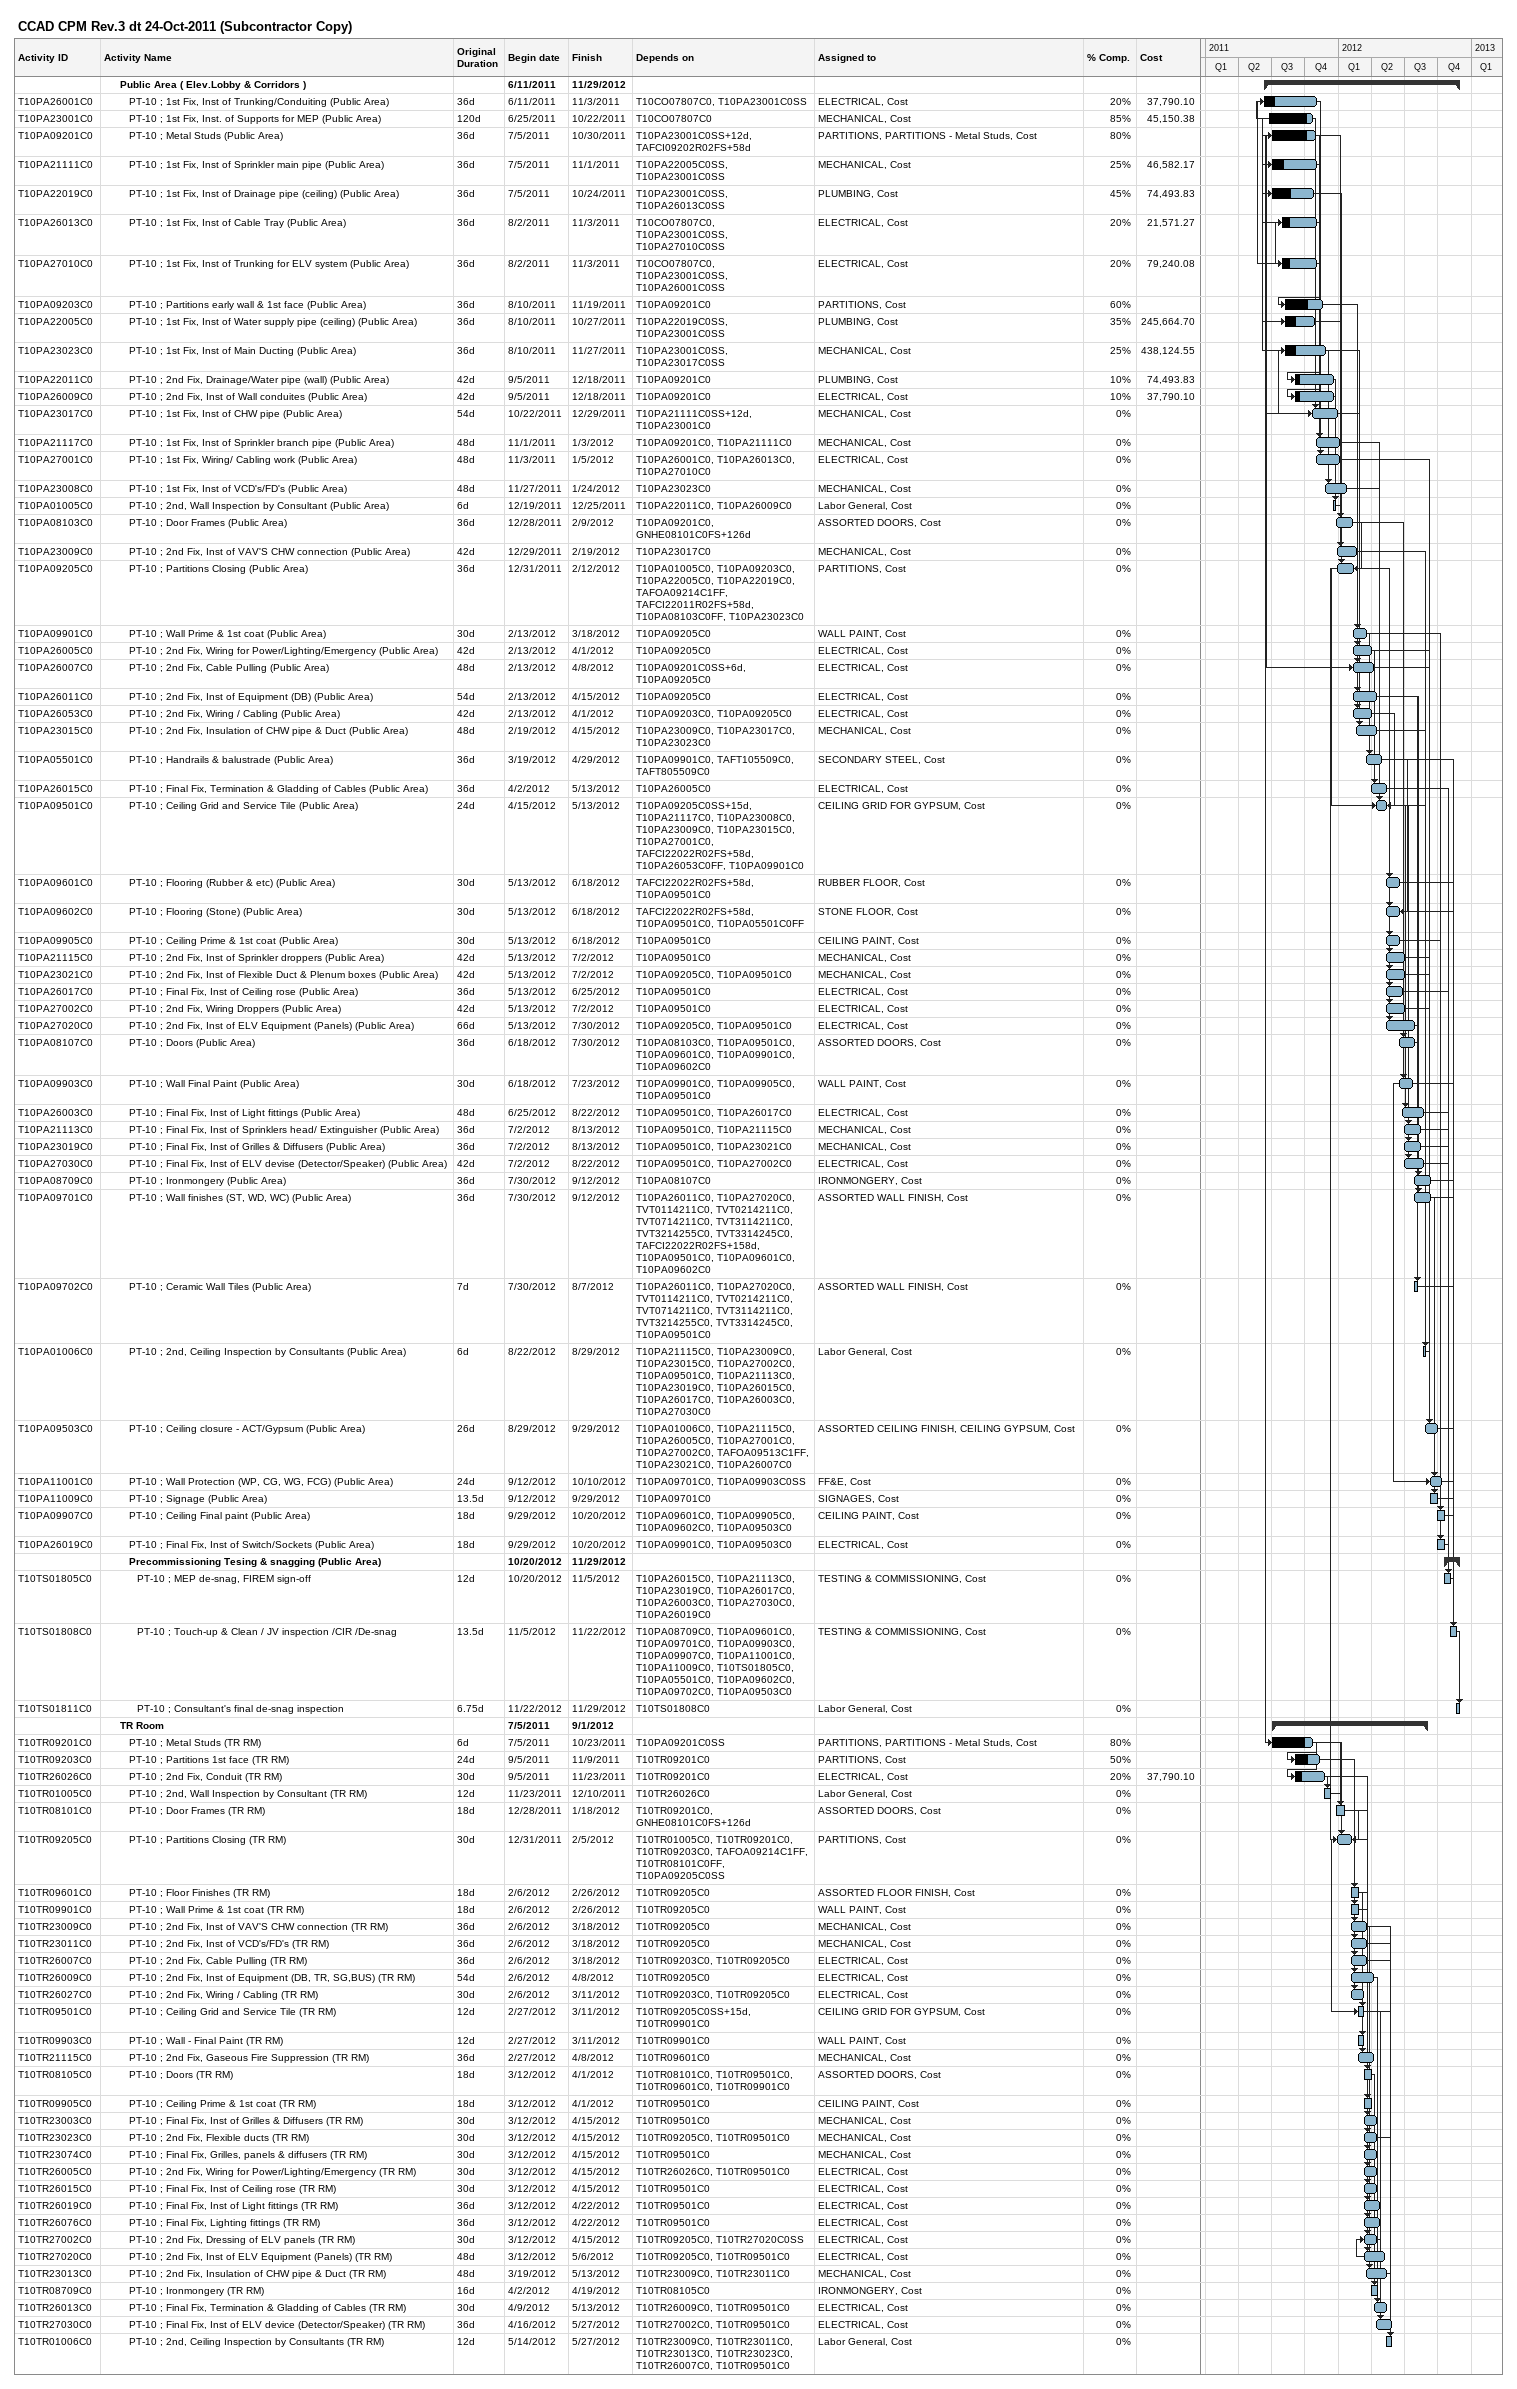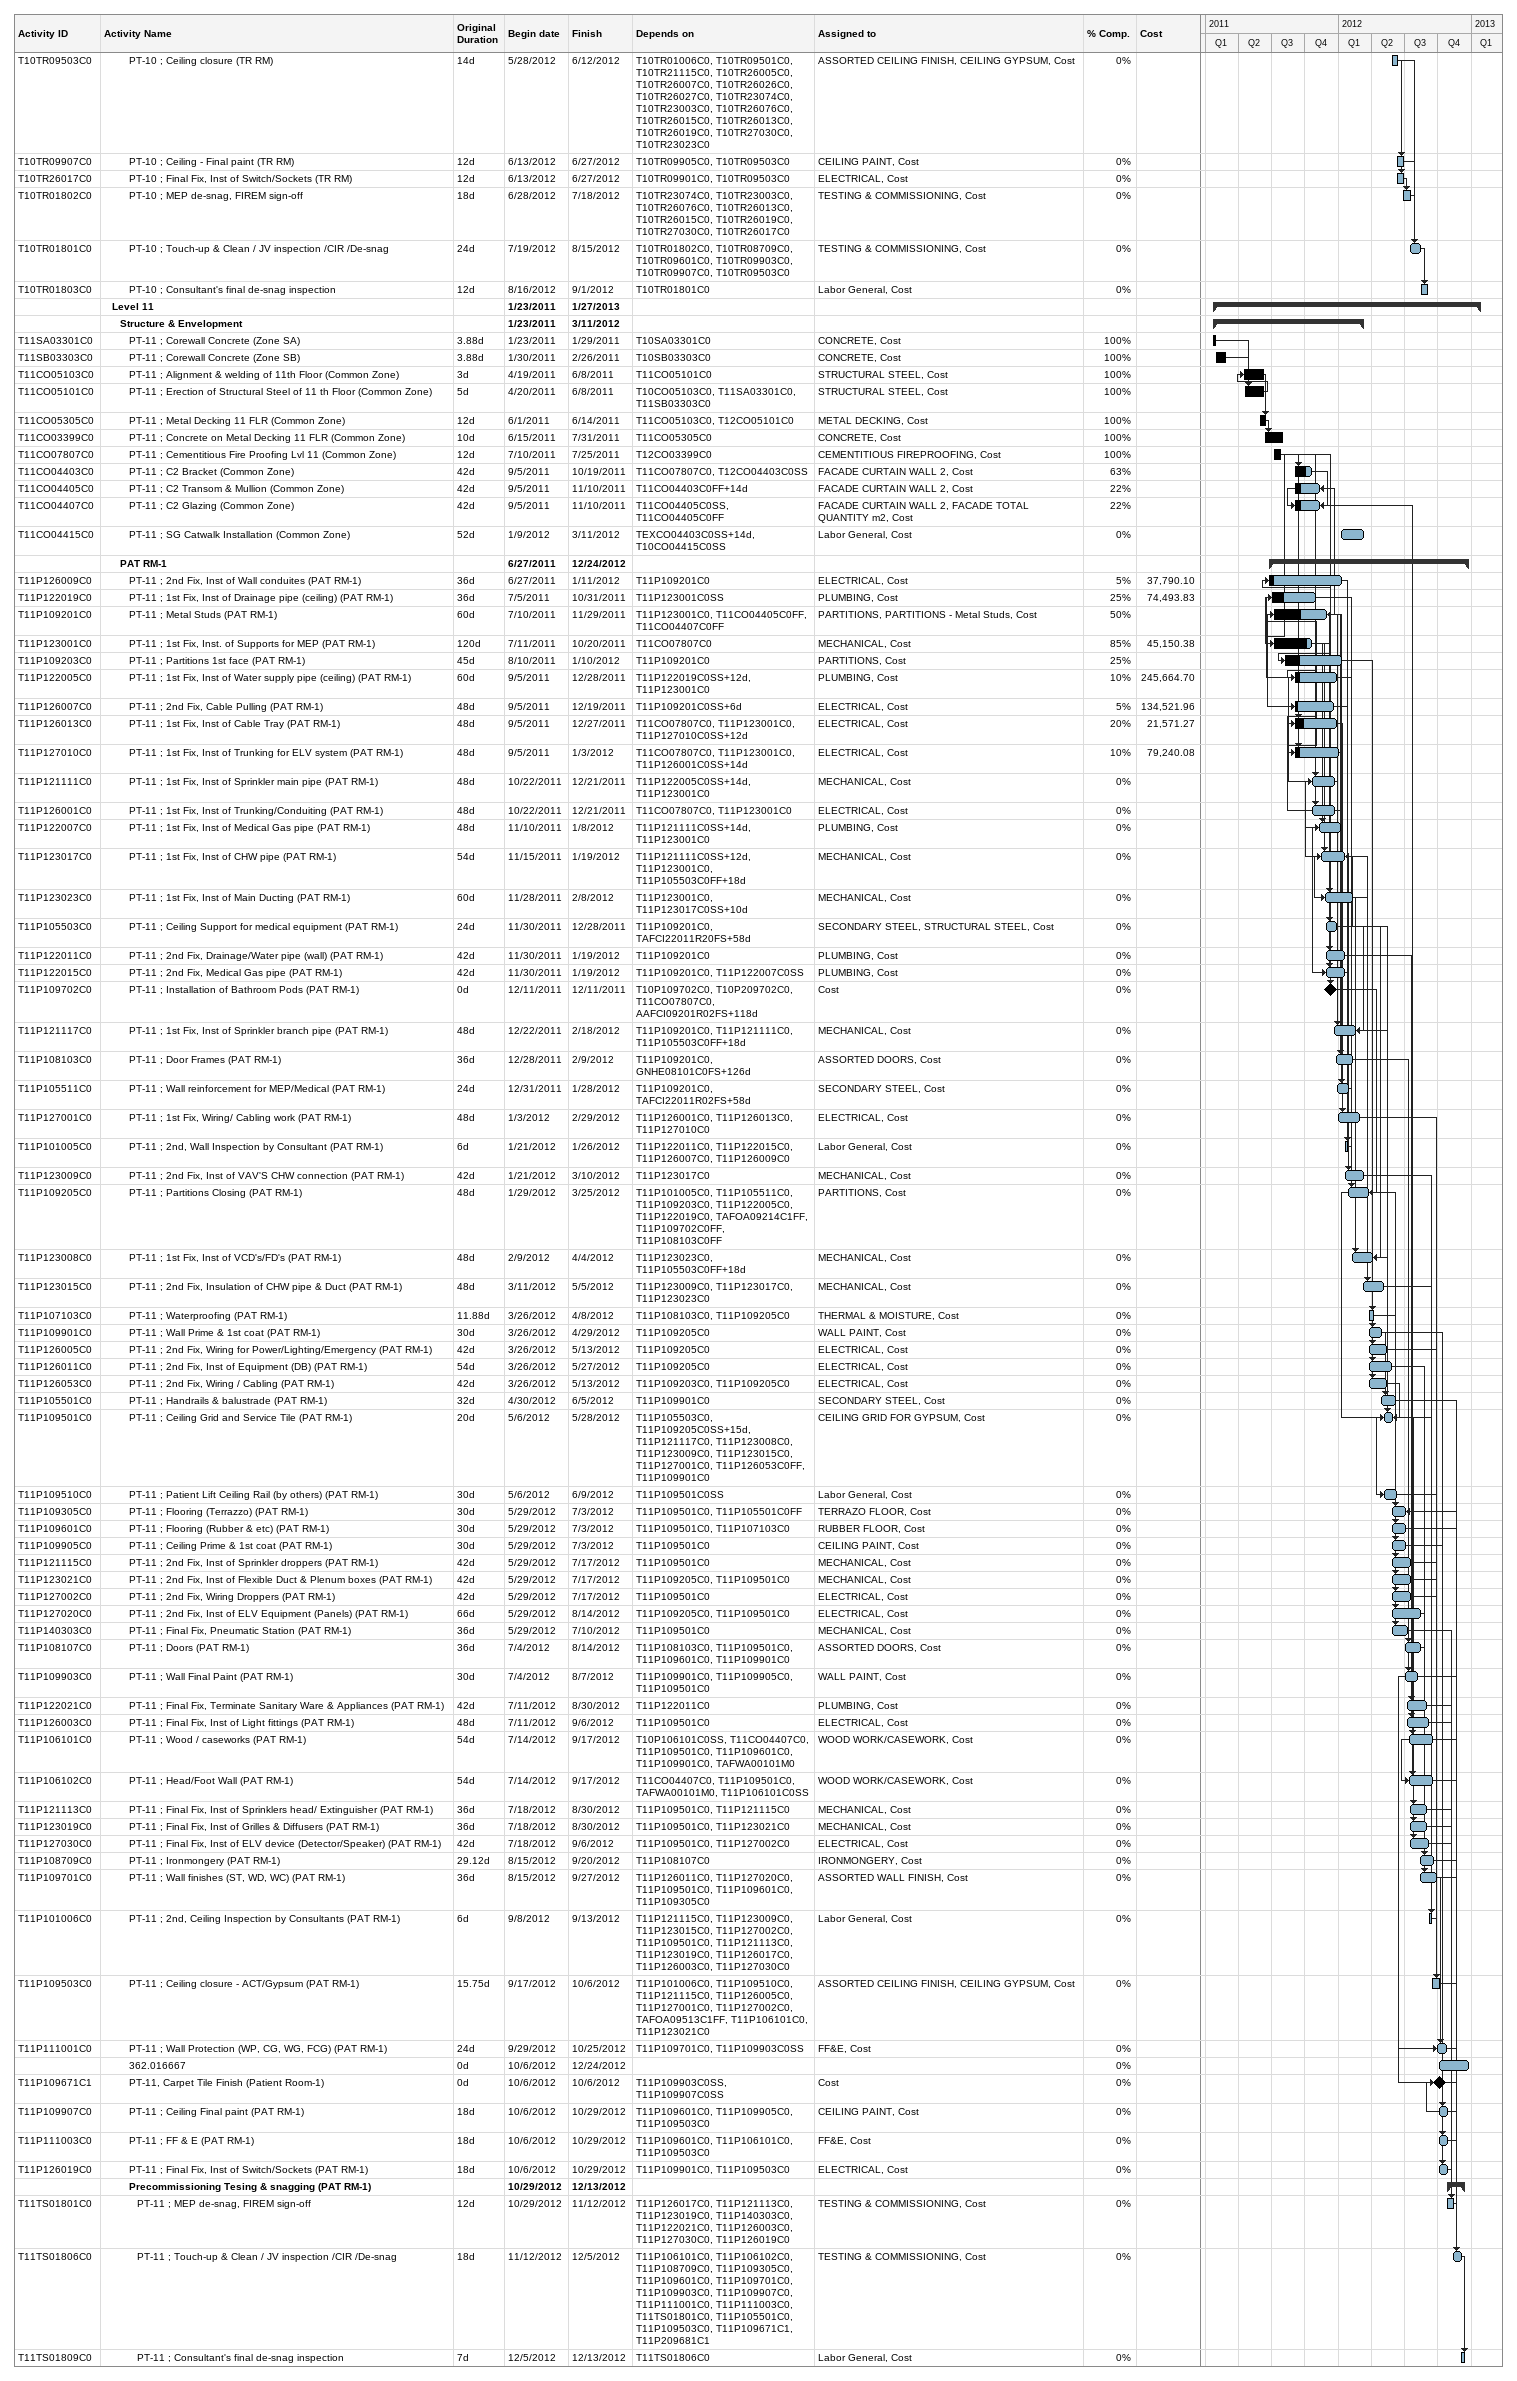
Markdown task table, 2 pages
CCAD CPM Rev.3 dt 24-Oct-2011 (Subcontractor Copy)

| ID | Level | Task | Original duration | Start | Finish | Predecessors | Resources | % complete | Cost |
|---|---|---|---|---|---|---|---|---|---|
|  | 3 | **Public Area ( Elev.Lobby & Corridors )** |  | 2011-06-11 | 2012-11-29 |  |  |  |  |
| T10PA26001C0 | 4 | PT-10 ; 1st Fix, Inst of Trunking/Conduiting (Public Area) | 36d | 2011-06-11 | 2011-11-03 | T10CO07807C0, T10PA23001C0SS | ELECTRICAL, Cost | 20 | 37790.10 |
| T10PA23001C0 | 4 | PT-10 ; 1st Fix, Inst. of Supports for MEP (Public Area) | 120d | 2011-06-25 | 2011-10-22 | T10CO07807C0 | MECHANICAL, Cost | 85 | 45150.38 |
| T10PA09201C0 | 4 | PT-10 ; Metal Studs (Public Area) | 36d | 2011-07-05 | 2011-10-30 | T10PA23001C0SS+12d, TAFCI09202R02FS+58d | PARTITIONS, PARTITIONS - Metal Studs, Cost | 80 |  |
| T10PA21111C0 | 4 | PT-10 ; 1st Fix, Inst of Sprinkler main pipe (Public Area) | 36d | 2011-07-05 | 2011-11-01 | T10PA22005C0SS, T10PA23001C0SS | MECHANICAL, Cost | 25 | 46582.17 |
| T10PA22019C0 | 4 | PT-10 ; 1st Fix, Inst of Drainage pipe (ceiling) (Public Area) | 36d | 2011-07-05 | 2011-10-24 | T10PA23001C0SS, T10PA26013C0SS | PLUMBING, Cost | 45 | 74493.83 |
| T10PA26013C0 | 4 | PT-10 ; 1st Fix, Inst of Cable Tray (Public Area) | 36d | 2011-08-02 | 2011-11-03 | T10CO07807C0, T10PA23001C0SS, T10PA27010C0SS | ELECTRICAL, Cost | 20 | 21571.27 |
| T10PA27010C0 | 4 | PT-10 ; 1st Fix, Inst of Trunking for ELV system (Public Area) | 36d | 2011-08-02 | 2011-11-03 | T10CO07807C0, T10PA23001C0SS, T10PA26001C0SS | ELECTRICAL, Cost | 20 | 79240.08 |
| T10PA09203C0 | 4 | PT-10 ; Partitions early wall & 1st face (Public Area) | 36d | 2011-08-10 | 2011-11-19 | T10PA09201C0 | PARTITIONS, Cost | 60 |  |
| T10PA22005C0 | 4 | PT-10 ; 1st Fix, Inst of Water supply pipe (ceiling) (Public Area) | 36d | 2011-08-10 | 2011-10-27 | T10PA22019C0SS, T10PA23001C0SS | PLUMBING, Cost | 35 | 245664.70 |
| T10PA23023C0 | 4 | PT-10 ; 1st Fix, Inst of Main Ducting (Public Area) | 36d | 2011-08-10 | 2011-11-27 | T10PA23001C0SS, T10PA23017C0SS | MECHANICAL, Cost | 25 | 438124.55 |
| T10PA22011C0 | 4 | PT-10 ; 2nd Fix, Drainage/Water pipe (wall) (Public Area) | 42d | 2011-09-05 | 2011-12-18 | T10PA09201C0 | PLUMBING, Cost | 10 | 74493.83 |
| T10PA26009C0 | 4 | PT-10 ; 2nd Fix, Inst of Wall conduites (Public Area) | 42d | 2011-09-05 | 2011-12-18 | T10PA09201C0 | ELECTRICAL, Cost | 10 | 37790.10 |
| T10PA23017C0 | 4 | PT-10 ; 1st Fix, Inst of CHW pipe (Public Area) | 54d | 2011-10-22 | 2011-12-29 | T10PA21111C0SS+12d, T10PA23001C0 | MECHANICAL, Cost | 0 |  |
| T10PA21117C0 | 4 | PT-10 ; 1st Fix, Inst of Sprinkler branch pipe (Public Area) | 48d | 2011-11-01 | 2012-01-03 | T10PA09201C0, T10PA21111C0 | MECHANICAL, Cost | 0 |  |
| T10PA27001C0 | 4 | PT-10 ; 1st Fix, Wiring/ Cabling work (Public Area) | 48d | 2011-11-03 | 2012-01-05 | T10PA26001C0, T10PA26013C0, T10PA27010C0 | ELECTRICAL, Cost | 0 |  |
| T10PA23008C0 | 4 | PT-10 ; 1st Fix, Inst of VCD's/FD's (Public Area) | 48d | 2011-11-27 | 2012-01-24 | T10PA23023C0 | MECHANICAL, Cost | 0 |  |
| T10PA01005C0 | 4 | PT-10 ; 2nd, Wall Inspection by Consultant (Public Area) | 6d | 2011-12-19 | 2011-12-25 | T10PA22011C0, T10PA26009C0 | Labor General, Cost | 0 |  |
| T10PA08103C0 | 4 | PT-10 ; Door Frames (Public Area) | 36d | 2011-12-28 | 2012-02-09 | T10PA09201C0, GNHE08101C0FS+126d | ASSORTED DOORS, Cost | 0 |  |
| T10PA23009C0 | 4 | PT-10 ; 2nd Fix, Inst of VAV'S CHW connection (Public Area) | 42d | 2011-12-29 | 2012-02-19 | T10PA23017C0 | MECHANICAL, Cost | 0 |  |
| T10PA09205C0 | 4 | PT-10 ; Partitions Closing (Public Area) | 36d | 2011-12-31 | 2012-02-12 | T10PA01005C0, T10PA09203C0, T10PA22005C0, T10PA22019C0, TAFOA09214C1FF, TAFCI22011R02FS+58d, T10PA08103C0FF, T10PA23023C0 | PARTITIONS, Cost | 0 |  |
| T10PA09901C0 | 4 | PT-10 ; Wall Prime & 1st coat (Public Area) | 30d | 2012-02-13 | 2012-03-18 | T10PA09205C0 | WALL PAINT, Cost | 0 |  |
| T10PA26005C0 | 4 | PT-10 ; 2nd Fix, Wiring for Power/Lighting/Emergency (Public Area) | 42d | 2012-02-13 | 2012-04-01 | T10PA09205C0 | ELECTRICAL, Cost | 0 |  |
| T10PA26007C0 | 4 | PT-10 ; 2nd Fix, Cable Pulling (Public Area) | 48d | 2012-02-13 | 2012-04-08 | T10PA09201C0SS+6d, T10PA09205C0 | ELECTRICAL, Cost | 0 |  |
| T10PA26011C0 | 4 | PT-10 ; 2nd Fix, Inst of Equipment (DB) (Public Area) | 54d | 2012-02-13 | 2012-04-15 | T10PA09205C0 | ELECTRICAL, Cost | 0 |  |
| T10PA26053C0 | 4 | PT-10 ; 2nd Fix, Wiring / Cabling (Public Area) | 42d | 2012-02-13 | 2012-04-01 | T10PA09203C0, T10PA09205C0 | ELECTRICAL, Cost | 0 |  |
| T10PA23015C0 | 4 | PT-10 ; 2nd Fix, Insulation of CHW pipe & Duct (Public Area) | 48d | 2012-02-19 | 2012-04-15 | T10PA23009C0, T10PA23017C0, T10PA23023C0 | MECHANICAL, Cost | 0 |  |
| T10PA05501C0 | 4 | PT-10 ; Handrails & balustrade (Public Area) | 36d | 2012-03-19 | 2012-04-29 | T10PA09901C0, TAFT105509C0, TAFT805509C0 | SECONDARY STEEL, Cost | 0 |  |
| T10PA26015C0 | 4 | PT-10 ; Final Fix, Termination & Gladding of Cables (Public Area) | 36d | 2012-04-02 | 2012-05-13 | T10PA26005C0 | ELECTRICAL, Cost | 0 |  |
| T10PA09501C0 | 4 | PT-10 ; Ceiling Grid and Service Tile (Public Area) | 24d | 2012-04-15 | 2012-05-13 | T10PA09205C0SS+15d, T10PA21117C0, T10PA23008C0, T10PA23009C0, T10PA23015C0, T10PA27001C0, TAFCI22022R02FS+58d, T10PA26053C0FF, T10PA09901C0 | CEILING GRID FOR GYPSUM, Cost | 0 |  |
| T10PA09601C0 | 4 | PT-10 ; Flooring (Rubber & etc) (Public Area) | 30d | 2012-05-13 | 2012-06-18 | TAFCI22022R02FS+58d, T10PA09501C0 | RUBBER FLOOR, Cost | 0 |  |
| T10PA09602C0 | 4 | PT-10 ; Flooring (Stone) (Public Area) | 30d | 2012-05-13 | 2012-06-18 | TAFCI22022R02FS+58d, T10PA09501C0, T10PA05501C0FF | STONE FLOOR, Cost | 0 |  |
| T10PA09905C0 | 4 | PT-10 ; Ceiling Prime & 1st coat (Public Area) | 30d | 2012-05-13 | 2012-06-18 | T10PA09501C0 | CEILING PAINT, Cost | 0 |  |
| T10PA21115C0 | 4 | PT-10 ; 2nd Fix, Inst of Sprinkler droppers (Public Area) | 42d | 2012-05-13 | 2012-07-02 | T10PA09501C0 | MECHANICAL, Cost | 0 |  |
| T10PA23021C0 | 4 | PT-10 ; 2nd Fix, Inst of Flexible Duct & Plenum boxes (Public Area) | 42d | 2012-05-13 | 2012-07-02 | T10PA09205C0, T10PA09501C0 | MECHANICAL, Cost | 0 |  |
| T10PA26017C0 | 4 | PT-10 ; Final Fix, Inst of Ceiling rose (Public Area) | 36d | 2012-05-13 | 2012-06-25 | T10PA09501C0 | ELECTRICAL, Cost | 0 |  |
| T10PA27002C0 | 4 | PT-10 ; 2nd Fix, Wiring Droppers (Public Area) | 42d | 2012-05-13 | 2012-07-02 | T10PA09501C0 | ELECTRICAL, Cost | 0 |  |
| T10PA27020C0 | 4 | PT-10 ; 2nd Fix, Inst of ELV Equipment (Panels) (Public Area) | 66d | 2012-05-13 | 2012-07-30 | T10PA09205C0, T10PA09501C0 | ELECTRICAL, Cost | 0 |  |
| T10PA08107C0 | 4 | PT-10 ; Doors (Public Area) | 36d | 2012-06-18 | 2012-07-30 | T10PA08103C0, T10PA09501C0, T10PA09601C0, T10PA09901C0, T10PA09602C0 | ASSORTED DOORS, Cost | 0 |  |
| T10PA09903C0 | 4 | PT-10 ; Wall Final Paint (Public Area) | 30d | 2012-06-18 | 2012-07-23 | T10PA09901C0, T10PA09905C0, T10PA09501C0 | WALL PAINT, Cost | 0 |  |
| T10PA26003C0 | 4 | PT-10 ; Final Fix, Inst of Light fittings (Public Area) | 48d | 2012-06-25 | 2012-08-22 | T10PA09501C0, T10PA26017C0 | ELECTRICAL, Cost | 0 |  |
| T10PA21113C0 | 4 | PT-10 ; Final Fix, Inst of Sprinklers head/ Extinguisher (Public Area) | 36d | 2012-07-02 | 2012-08-13 | T10PA09501C0, T10PA21115C0 | MECHANICAL, Cost | 0 |  |
| T10PA23019C0 | 4 | PT-10 ; Final Fix, Inst of Grilles & Diffusers (Public Area) | 36d | 2012-07-02 | 2012-08-13 | T10PA09501C0, T10PA23021C0 | MECHANICAL, Cost | 0 |  |
| T10PA27030C0 | 4 | PT-10 ; Final Fix, Inst of ELV devise (Detector/Speaker) (Public Area) | 42d | 2012-07-02 | 2012-08-22 | T10PA09501C0, T10PA27002C0 | ELECTRICAL, Cost | 0 |  |
| T10PA08709C0 | 4 | PT-10 ; Ironmongery (Public Area) | 36d | 2012-07-30 | 2012-09-12 | T10PA08107C0 | IRONMONGERY, Cost | 0 |  |
| T10PA09701C0 | 4 | PT-10 ; Wall finishes (ST, WD, WC) (Public Area) | 36d | 2012-07-30 | 2012-09-12 | T10PA26011C0, T10PA27020C0, TVT0114211C0, TVT0214211C0, TVT0714211C0, TVT3114211C0, TVT3214255C0, TVT3314245C0, TAFCI22022R02FS+158d, T10PA09501C0, T10PA09601C0, T10PA09602C0 | ASSORTED WALL FINISH, Cost | 0 |  |
| T10PA09702C0 | 4 | PT-10 ; Ceramic Wall Tiles (Public Area) | 7d | 2012-07-30 | 2012-08-07 | T10PA26011C0, T10PA27020C0, TVT0114211C0, TVT0214211C0, TVT0714211C0, TVT3114211C0, TVT3214255C0, TVT3314245C0, T10PA09501C0 | ASSORTED WALL FINISH, Cost | 0 |  |
| T10PA01006C0 | 4 | PT-10 ; 2nd, Ceiling Inspection by Consultants (Public Area) | 6d | 2012-08-22 | 2012-08-29 | T10PA21115C0, T10PA23009C0, T10PA23015C0, T10PA27002C0, T10PA09501C0, T10PA21113C0, T10PA23019C0, T10PA26015C0, T10PA26017C0, T10PA26003C0, T10PA27030C0 | Labor General, Cost | 0 |  |
| T10PA09503C0 | 4 | PT-10 ; Ceiling closure - ACT/Gypsum (Public Area) | 26d | 2012-08-29 | 2012-09-29 | T10PA01006C0, T10PA21115C0, T10PA26005C0, T10PA27001C0, T10PA27002C0, TAFOA09513C1FF, T10PA23021C0, T10PA26007C0 | ASSORTED CEILING FINISH, CEILING GYPSUM, Cost | 0 |  |
| T10PA11001C0 | 4 | PT-10 ; Wall Protection (WP, CG, WG, FCG) (Public Area) | 24d | 2012-09-12 | 2012-10-10 | T10PA09701C0, T10PA09903C0SS | FF&E, Cost | 0 |  |
| T10PA11009C0 | 4 | PT-10 ; Signage (Public Area) | 13.5d | 2012-09-12 | 2012-09-29 | T10PA09701C0 | SIGNAGES, Cost | 0 |  |
| T10PA09907C0 | 4 | PT-10 ; Ceiling Final paint (Public Area) | 18d | 2012-09-29 | 2012-10-20 | T10PA09601C0, T10PA09905C0, T10PA09602C0, T10PA09503C0 | CEILING PAINT, Cost | 0 |  |
| T10PA26019C0 | 4 | PT-10 ; Final Fix, Inst of Switch/Sockets (Public Area) | 18d | 2012-09-29 | 2012-10-20 | T10PA09901C0, T10PA09503C0 | ELECTRICAL, Cost | 0 |  |
|  | 4 | **Precommissioning Tesing & snagging (Public Area)** |  | 2012-10-20 | 2012-11-29 |  |  |  |  |
| T10TS01805C0 | 5 | PT-10 ; MEP de-snag, FIREM sign-off | 12d | 2012-10-20 | 2012-11-05 | T10PA26015C0, T10PA21113C0, T10PA23019C0, T10PA26017C0, T10PA26003C0, T10PA27030C0, T10PA26019C0 | TESTING & COMMISSIONING, Cost | 0 |  |
| T10TS01808C0 | 5 | PT-10 ; Touch-up & Clean / JV inspection /CIR /De-snag | 13.5d | 2012-11-05 | 2012-11-22 | T10PA08709C0, T10PA09601C0, T10PA09701C0, T10PA09903C0, T10PA09907C0, T10PA11001C0, T10PA11009C0, T10TS01805C0, T10PA05501C0, T10PA09602C0, T10PA09702C0, T10PA09503C0 | TESTING & COMMISSIONING, Cost | 0 |  |
| T10TS01811C0 | 5 | PT-10 ; Consultant's final de-snag inspection | 6.75d | 2012-11-22 | 2012-11-29 | T10TS01808C0 | Labor General, Cost | 0 |  |
|  | 3 | **TR Room** |  | 2011-07-05 | 2012-09-01 |  |  |  |  |
| T10TR09201C0 | 4 | PT-10 ; Metal Studs (TR RM) | 6d | 2011-07-05 | 2011-10-23 | T10PA09201C0SS | PARTITIONS, PARTITIONS - Metal Studs, Cost | 80 |  |
| T10TR09203C0 | 4 | PT-10 ; Partitions 1st face (TR RM) | 24d | 2011-09-05 | 2011-11-09 | T10TR09201C0 | PARTITIONS, Cost | 50 |  |
| T10TR26026C0 | 4 | PT-10 ; 2nd Fix, Conduit (TR RM) | 30d | 2011-09-05 | 2011-11-23 | T10TR09201C0 | ELECTRICAL, Cost | 20 | 37790.10 |
| T10TR01005C0 | 4 | PT-10 ; 2nd, Wall Inspection by Consultant (TR RM) | 12d | 2011-11-23 | 2011-12-10 | T10TR26026C0 | Labor General, Cost | 0 |  |
| T10TR08101C0 | 4 | PT-10 ; Door Frames (TR RM) | 18d | 2011-12-28 | 2012-01-18 | T10TR09201C0, GNHE08101C0FS+126d | ASSORTED DOORS, Cost | 0 |  |
| T10TR09205C0 | 4 | PT-10 ; Partitions Closing (TR RM) | 30d | 2011-12-31 | 2012-02-05 | T10TR01005C0, T10TR09201C0, T10TR09203C0, TAFOA09214C1FF, T10TR08101C0FF, T10PA09205C0SS | PARTITIONS, Cost | 0 |  |
| T10TR09601C0 | 4 | PT-10 ; Floor Finishes (TR RM) | 18d | 2012-02-06 | 2012-02-26 | T10TR09205C0 | ASSORTED FLOOR FINISH, Cost | 0 |  |
| T10TR09901C0 | 4 | PT-10 ; Wall Prime & 1st coat (TR RM) | 18d | 2012-02-06 | 2012-02-26 | T10TR09205C0 | WALL PAINT, Cost | 0 |  |
| T10TR23009C0 | 4 | PT-10 ; 2nd Fix, Inst of VAV'S CHW connection (TR RM) | 36d | 2012-02-06 | 2012-03-18 | T10TR09205C0 | MECHANICAL, Cost | 0 |  |
| T10TR23011C0 | 4 | PT-10 ; 2nd Fix, Inst of VCD's/FD's (TR RM) | 36d | 2012-02-06 | 2012-03-18 | T10TR09205C0 | MECHANICAL, Cost | 0 |  |
| T10TR26007C0 | 4 | PT-10 ; 2nd Fix, Cable Pulling (TR RM) | 36d | 2012-02-06 | 2012-03-18 | T10TR09203C0, T10TR09205C0 | ELECTRICAL, Cost | 0 |  |
| T10TR26009C0 | 4 | PT-10 ; 2nd Fix, Inst of Equipment (DB, TR, SG,BUS) (TR RM) | 54d | 2012-02-06 | 2012-04-08 | T10TR09205C0 | ELECTRICAL, Cost | 0 |  |
| T10TR26027C0 | 4 | PT-10 ; 2nd Fix, Wiring / Cabling (TR RM) | 30d | 2012-02-06 | 2012-03-11 | T10TR09203C0, T10TR09205C0 | ELECTRICAL, Cost | 0 |  |
| T10TR09501C0 | 4 | PT-10 ; Ceiling Grid and Service Tile (TR RM) | 12d | 2012-02-27 | 2012-03-11 | T10TR09205C0SS+15d, T10TR09901C0 | CEILING GRID FOR GYPSUM, Cost | 0 |  |
| T10TR09903C0 | 4 | PT-10 ; Wall - Final Paint (TR RM) | 12d | 2012-02-27 | 2012-03-11 | T10TR09901C0 | WALL PAINT, Cost | 0 |  |
| T10TR21115C0 | 4 | PT-10 ; 2nd Fix, Gaseous Fire Suppression (TR RM) | 36d | 2012-02-27 | 2012-04-08 | T10TR09601C0 | MECHANICAL, Cost | 0 |  |
| T10TR08105C0 | 4 | PT-10 ; Doors (TR RM) | 18d | 2012-03-12 | 2012-04-01 | T10TR08101C0, T10TR09501C0, T10TR09601C0, T10TR09901C0 | ASSORTED DOORS, Cost | 0 |  |
| T10TR09905C0 | 4 | PT-10 ; Ceiling Prime & 1st coat (TR RM) | 18d | 2012-03-12 | 2012-04-01 | T10TR09501C0 | CEILING PAINT, Cost | 0 |  |
| T10TR23003C0 | 4 | PT-10 ; Final Fix, Inst of Grilles & Diffusers (TR RM) | 30d | 2012-03-12 | 2012-04-15 | T10TR09501C0 | MECHANICAL, Cost | 0 |  |
| T10TR23023C0 | 4 | PT-10 ; 2nd Fix, Flexible ducts (TR RM) | 30d | 2012-03-12 | 2012-04-15 | T10TR09205C0, T10TR09501C0 | MECHANICAL, Cost | 0 |  |
| T10TR23074C0 | 4 | PT-10 ; Final Fix, Grilles, panels & diffusers (TR RM) | 30d | 2012-03-12 | 2012-04-15 | T10TR09501C0 | MECHANICAL, Cost | 0 |  |
| T10TR26005C0 | 4 | PT-10 ; 2nd Fix, Wiring for Power/Lighting/Emergency (TR RM) | 30d | 2012-03-12 | 2012-04-15 | T10TR26026C0, T10TR09501C0 | ELECTRICAL, Cost | 0 |  |
| T10TR26015C0 | 4 | PT-10 ; Final Fix, Inst of Ceiling rose (TR RM) | 30d | 2012-03-12 | 2012-04-15 | T10TR09501C0 | ELECTRICAL, Cost | 0 |  |
| T10TR26019C0 | 4 | PT-10 ; Final Fix, Inst of Light fittings (TR RM) | 36d | 2012-03-12 | 2012-04-22 | T10TR09501C0 | ELECTRICAL, Cost | 0 |  |
| T10TR26076C0 | 4 | PT-10 ; Final Fix, Lighting fittings (TR RM) | 36d | 2012-03-12 | 2012-04-22 | T10TR09501C0 | ELECTRICAL, Cost | 0 |  |
| T10TR27002C0 | 4 | PT-10 ; 2nd Fix, Dressing of ELV panels (TR RM) | 30d | 2012-03-12 | 2012-04-15 | T10TR09205C0, T10TR27020C0SS | ELECTRICAL, Cost | 0 |  |
| T10TR27020C0 | 4 | PT-10 ; 2nd Fix, Inst of ELV Equipment (Panels) (TR RM) | 48d | 2012-03-12 | 2012-05-06 | T10TR09205C0, T10TR09501C0 | ELECTRICAL, Cost | 0 |  |
| T10TR23013C0 | 4 | PT-10 ; 2nd Fix, Insulation of CHW pipe & Duct (TR RM) | 48d | 2012-03-19 | 2012-05-13 | T10TR23009C0, T10TR23011C0 | MECHANICAL, Cost | 0 |  |
| T10TR08709C0 | 4 | PT-10 ; Ironmongery (TR RM) | 16d | 2012-04-02 | 2012-04-19 | T10TR08105C0 | IRONMONGERY, Cost | 0 |  |
| T10TR26013C0 | 4 | PT-10 ; Final Fix, Termination & Gladding of Cables (TR RM) | 30d | 2012-04-09 | 2012-05-13 | T10TR26009C0, T10TR09501C0 | ELECTRICAL, Cost | 0 |  |
| T10TR27030C0 | 4 | PT-10 ; Final Fix, Inst of ELV device (Detector/Speaker) (TR RM) | 36d | 2012-04-16 | 2012-05-27 | T10TR27002C0, T10TR09501C0 | ELECTRICAL, Cost | 0 |  |
| T10TR01006C0 | 4 | PT-10 ; 2nd, Ceiling Inspection by Consultants (TR RM) | 12d | 2012-05-14 | 2012-05-27 | T10TR23009C0, T10TR23011C0, T10TR23013C0, T10TR23023C0, T10TR26007C0, T10TR09501C0 | Labor General, Cost | 0 |  |
| T10TR09503C0 | 4 | PT-10 ; Ceiling closure (TR RM) | 14d | 2012-05-28 | 2012-06-12 | T10TR01006C0, T10TR09501C0, T10TR21115C0, T10TR26005C0, T10TR26007C0, T10TR26026C0, T10TR26027C0, T10TR23074C0, T10TR23003C0, T10TR26076C0, T10TR26015C0, T10TR26013C0, T10TR26019C0, T10TR27030C0, T10TR23023C0 | ASSORTED CEILING FINISH, CEILING GYPSUM, Cost | 0 |  |
| T10TR09907C0 | 4 | PT-10 ; Ceiling - Final paint (TR RM) | 12d | 2012-06-13 | 2012-06-27 | T10TR09905C0, T10TR09503C0 | CEILING PAINT, Cost | 0 |  |
| T10TR26017C0 | 4 | PT-10 ; Final Fix, Inst of Switch/Sockets (TR RM) | 12d | 2012-06-13 | 2012-06-27 | T10TR09901C0, T10TR09503C0 | ELECTRICAL, Cost | 0 |  |
| T10TR01802C0 | 4 | PT-10 ; MEP de-snag, FIREM sign-off | 18d | 2012-06-28 | 2012-07-18 | T10TR23074C0, T10TR23003C0, T10TR26076C0, T10TR26013C0, T10TR26015C0, T10TR26019C0, T10TR27030C0, T10TR26017C0 | TESTING & COMMISSIONING, Cost | 0 |  |
| T10TR01801C0 | 4 | PT-10 ; Touch-up & Clean / JV inspection /CIR /De-snag | 24d | 2012-07-19 | 2012-08-15 | T10TR01802C0, T10TR08709C0, T10TR09601C0, T10TR09903C0, T10TR09907C0, T10TR09503C0 | TESTING & COMMISSIONING, Cost | 0 |  |
| T10TR01803C0 | 4 | PT-10 ; Consultant's final de-snag inspection | 12d | 2012-08-16 | 2012-09-01 | T10TR01801C0 | Labor General, Cost | 0 |  |
|  | 2 | **Level 11** |  | 2011-01-23 | 2013-01-27 |  |  |  |  |
|  | 3 | **Structure & Envelopment** |  | 2011-01-23 | 2012-03-11 |  |  |  |  |
| T11SA03301C0 | 4 | PT-11 ; Corewall Concrete (Zone SA) | 3.88d | 2011-01-23 | 2011-01-29 | T10SA03301C0 | CONCRETE, Cost | 100 |  |
| T11SB03303C0 | 4 | PT-11 ; Corewall Concrete (Zone SB) | 3.88d | 2011-01-30 | 2011-02-26 | T10SB03303C0 | CONCRETE, Cost | 100 |  |
| T11CO05103C0 | 4 | PT-11 ; Alignment & welding of 11th Floor (Common Zone) | 3d | 2011-04-19 | 2011-06-08 | T11CO05101C0 | STRUCTURAL STEEL, Cost | 100 |  |
| T11CO05101C0 | 4 | PT-11 ; Erection of Structural Steel of 11 th Floor (Common Zone) | 5d | 2011-04-20 | 2011-06-08 | T10CO05103C0, T11SA03301C0, T11SB03303C0 | STRUCTURAL STEEL, Cost | 100 |  |
| T11CO05305C0 | 4 | PT-11 ; Metal Decking 11 FLR (Common Zone) | 12d | 2011-06-01 | 2011-06-14 | T11CO05103C0, T12CO05101C0 | METAL DECKING, Cost | 100 |  |
| T11CO03399C0 | 4 | PT-11 ; Concrete on Metal Decking 11 FLR (Common Zone) | 10d | 2011-06-15 | 2011-07-31 | T11CO05305C0 | CONCRETE, Cost | 100 |  |
| T11CO07807C0 | 4 | PT-11 ; Cementitious Fire Proofing Lvl 11 (Common Zone) | 12d | 2011-07-10 | 2011-07-25 | T12CO03399C0 | CEMENTITIOUS FIREPROOFING, Cost | 100 |  |
| T11CO04403C0 | 4 | PT-11 ; C2 Bracket (Common Zone) | 42d | 2011-09-05 | 2011-10-19 | T11CO07807C0, T12CO04403C0SS | FACADE CURTAIN WALL 2, Cost | 63 |  |
| T11CO04405C0 | 4 | PT-11 ; C2 Transom & Mullion (Common Zone) | 42d | 2011-09-05 | 2011-11-10 | T11CO04403C0FF+14d | FACADE CURTAIN WALL 2, Cost | 22 |  |
| T11CO04407C0 | 4 | PT-11 ; C2 Glazing (Common Zone) | 42d | 2011-09-05 | 2011-11-10 | T11CO04405C0SS, T11CO04405C0FF | FACADE CURTAIN WALL 2, FACADE TOTAL QUANTITY m2, Cost | 22 |  |
| T11CO04415C0 | 4 | PT-11 ; SG Catwalk Installation (Common Zone) | 52d | 2012-01-09 | 2012-03-11 | TEXCO04403C0SS+14d, T10CO04415C0SS | Labor General, Cost | 0 |  |
|  | 3 | **PAT RM-1** |  | 2011-06-27 | 2012-12-24 |  |  |  |  |
| T11P126009C0 | 4 | PT-11 ; 2nd Fix, Inst of Wall conduites (PAT RM-1) | 36d | 2011-06-27 | 2012-01-11 | T11P109201C0 | ELECTRICAL, Cost | 5 | 37790.10 |
| T11P122019C0 | 4 | PT-11 ; 1st Fix, Inst of Drainage pipe (ceiling) (PAT RM-1) | 36d | 2011-07-05 | 2011-10-31 | T11P123001C0SS | PLUMBING, Cost | 25 | 74493.83 |
| T11P109201C0 | 4 | PT-11 ; Metal Studs (PAT RM-1) | 60d | 2011-07-10 | 2011-11-29 | T11P123001C0, T11CO04405C0FF, T11CO04407C0FF | PARTITIONS, PARTITIONS - Metal Studs, Cost | 50 |  |
| T11P123001C0 | 4 | PT-11 ; 1st Fix, Inst. of Supports for MEP (PAT RM-1) | 120d | 2011-07-11 | 2011-10-20 | T11CO07807C0 | MECHANICAL, Cost | 85 | 45150.38 |
| T11P109203C0 | 4 | PT-11 ; Partitions 1st face (PAT RM-1) | 45d | 2011-08-10 | 2012-01-10 | T11P109201C0 | PARTITIONS, Cost | 25 |  |
| T11P122005C0 | 4 | PT-11 ; 1st Fix, Inst of Water supply pipe (ceiling) (PAT RM-1) | 60d | 2011-09-05 | 2011-12-28 | T11P122019C0SS+12d, T11P123001C0 | PLUMBING, Cost | 10 | 245664.70 |
| T11P126007C0 | 4 | PT-11 ; 2nd Fix, Cable Pulling (PAT RM-1) | 48d | 2011-09-05 | 2011-12-19 | T11P109201C0SS+6d | ELECTRICAL, Cost | 5 | 134521.96 |
| T11P126013C0 | 4 | PT-11 ; 1st Fix, Inst of Cable Tray (PAT RM-1) | 48d | 2011-09-05 | 2011-12-27 | T11CO07807C0, T11P123001C0, T11P127010C0SS+12d | ELECTRICAL, Cost | 20 | 21571.27 |
| T11P127010C0 | 4 | PT-11 ; 1st Fix, Inst of Trunking for ELV system (PAT RM-1) | 48d | 2011-09-05 | 2012-01-03 | T11CO07807C0, T11P123001C0, T11P126001C0SS+14d | ELECTRICAL, Cost | 10 | 79240.08 |
| T11P121111C0 | 4 | PT-11 ; 1st Fix, Inst of Sprinkler main pipe (PAT RM-1) | 48d | 2011-10-22 | 2011-12-21 | T11P122005C0SS+14d, T11P123001C0 | MECHANICAL, Cost | 0 |  |
| T11P126001C0 | 4 | PT-11 ; 1st Fix, Inst of Trunking/Conduiting (PAT RM-1) | 48d | 2011-10-22 | 2011-12-21 | T11CO07807C0, T11P123001C0 | ELECTRICAL, Cost | 0 |  |
| T11P122007C0 | 4 | PT-11 ; 1st Fix, Inst of Medical Gas pipe (PAT RM-1) | 48d | 2011-11-10 | 2012-01-08 | T11P121111C0SS+14d, T11P123001C0 | PLUMBING, Cost | 0 |  |
| T11P123017C0 | 4 | PT-11 ; 1st Fix, Inst of CHW pipe (PAT RM-1) | 54d | 2011-11-15 | 2012-01-19 | T11P121111C0SS+12d, T11P123001C0, T11P105503C0FF+18d | MECHANICAL, Cost | 0 |  |
| T11P123023C0 | 4 | PT-11 ; 1st Fix, Inst of Main Ducting (PAT RM-1) | 60d | 2011-11-28 | 2012-02-08 | T11P123001C0, T11P123017C0SS+10d | MECHANICAL, Cost | 0 |  |
| T11P105503C0 | 4 | PT-11 ; Ceiling Support for medical equipment (PAT RM-1) | 24d | 2011-11-30 | 2011-12-28 | T11P109201C0, TAFCI22011R20FS+58d | SECONDARY STEEL, STRUCTURAL STEEL, Cost | 0 |  |
| T11P122011C0 | 4 | PT-11 ; 2nd Fix, Drainage/Water pipe (wall) (PAT RM-1) | 42d | 2011-11-30 | 2012-01-19 | T11P109201C0 | PLUMBING, Cost | 0 |  |
| T11P122015C0 | 4 | PT-11 ; 2nd Fix, Medical Gas pipe (PAT RM-1) | 42d | 2011-11-30 | 2012-01-19 | T11P109201C0, T11P122007C0SS | PLUMBING, Cost | 0 |  |
| T11P109702C0 | 4 | PT-11 ; Installation of Bathroom Pods (PAT RM-1) | 0d | 2011-12-11 | 2011-12-11 | T10P109702C0, T10P209702C0, T11CO07807C0, AAFCI09201R02FS+118d | Cost | 0 |  |
| T11P121117C0 | 4 | PT-11 ; 1st Fix, Inst of Sprinkler branch pipe (PAT RM-1) | 48d | 2011-12-22 | 2012-02-18 | T11P109201C0, T11P121111C0, T11P105503C0FF+18d | MECHANICAL, Cost | 0 |  |
| T11P108103C0 | 4 | PT-11 ; Door Frames (PAT RM-1) | 36d | 2011-12-28 | 2012-02-09 | T11P109201C0, GNHE08101C0FS+126d | ASSORTED DOORS, Cost | 0 |  |
| T11P105511C0 | 4 | PT-11 ; Wall reinforcement for MEP/Medical (PAT RM-1) | 24d | 2011-12-31 | 2012-01-28 | T11P109201C0, TAFCI22011R02FS+58d | SECONDARY STEEL, Cost | 0 |  |
| T11P127001C0 | 4 | PT-11 ; 1st Fix, Wiring/ Cabling work (PAT RM-1) | 48d | 2012-01-03 | 2012-02-29 | T11P126001C0, T11P126013C0, T11P127010C0 | ELECTRICAL, Cost | 0 |  |
| T11P101005C0 | 4 | PT-11 ; 2nd, Wall Inspection by Consultant (PAT RM-1) | 6d | 2012-01-21 | 2012-01-26 | T11P122011C0, T11P122015C0, T11P126007C0, T11P126009C0 | Labor General, Cost | 0 |  |
| T11P123009C0 | 4 | PT-11 ; 2nd Fix, Inst of VAV'S CHW connection (PAT RM-1) | 42d | 2012-01-21 | 2012-03-10 | T11P123017C0 | MECHANICAL, Cost | 0 |  |
| T11P109205C0 | 4 | PT-11 ; Partitions Closing (PAT RM-1) | 48d | 2012-01-29 | 2012-03-25 | T11P101005C0, T11P105511C0, T11P109203C0, T11P122005C0, T11P122019C0, TAFOA09214C1FF, T11P109702C0FF, T11P108103C0FF | PARTITIONS, Cost | 0 |  |
| T11P123008C0 | 4 | PT-11 ; 1st Fix, Inst of VCD's/FD's (PAT RM-1) | 48d | 2012-02-09 | 2012-04-04 | T11P123023C0, T11P105503C0FF+18d | MECHANICAL, Cost | 0 |  |
| T11P123015C0 | 4 | PT-11 ; 2nd Fix, Insulation of CHW pipe & Duct (PAT RM-1) | 48d | 2012-03-11 | 2012-05-05 | T11P123009C0, T11P123017C0, T11P123023C0 | MECHANICAL, Cost | 0 |  |
| T11P107103C0 | 4 | PT-11 ; Waterproofing (PAT RM-1) | 11.88d | 2012-03-26 | 2012-04-08 | T11P108103C0, T11P109205C0 | THERMAL & MOISTURE, Cost | 0 |  |
| T11P109901C0 | 4 | PT-11 ; Wall Prime & 1st coat (PAT RM-1) | 30d | 2012-03-26 | 2012-04-29 | T11P109205C0 | WALL PAINT, Cost | 0 |  |
| T11P126005C0 | 4 | PT-11 ; 2nd Fix, Wiring for Power/Lighting/Emergency (PAT RM-1) | 42d | 2012-03-26 | 2012-05-13 | T11P109205C0 | ELECTRICAL, Cost | 0 |  |
| T11P126011C0 | 4 | PT-11 ; 2nd Fix, Inst of Equipment (DB) (PAT RM-1) | 54d | 2012-03-26 | 2012-05-27 | T11P109205C0 | ELECTRICAL, Cost | 0 |  |
| T11P126053C0 | 4 | PT-11 ; 2nd Fix, Wiring / Cabling (PAT RM-1) | 42d | 2012-03-26 | 2012-05-13 | T11P109203C0, T11P109205C0 | ELECTRICAL, Cost | 0 |  |
| T11P105501C0 | 4 | PT-11 ; Handrails & balustrade (PAT RM-1) | 32d | 2012-04-30 | 2012-06-05 | T11P109901C0 | SECONDARY STEEL, Cost | 0 |  |
| T11P109501C0 | 4 | PT-11 ; Ceiling Grid and Service Tile (PAT RM-1) | 20d | 2012-05-06 | 2012-05-28 | T11P105503C0, T11P109205C0SS+15d, T11P121117C0, T11P123008C0, T11P123009C0, T11P123015C0, T11P127001C0, T11P126053C0FF, T11P109901C0 | CEILING GRID FOR GYPSUM, Cost | 0 |  |
| T11P109510C0 | 4 | PT-11 ; Patient Lift Ceiling Rail (by others) (PAT RM-1) | 30d | 2012-05-06 | 2012-06-09 | T11P109501C0SS | Labor General, Cost | 0 |  |
| T11P109305C0 | 4 | PT-11 ; Flooring (Terrazzo) (PAT RM-1) | 30d | 2012-05-29 | 2012-07-03 | T11P109501C0, T11P105501C0FF | TERRAZO FLOOR, Cost | 0 |  |
| T11P109601C0 | 4 | PT-11 ; Flooring (Rubber & etc) (PAT RM-1) | 30d | 2012-05-29 | 2012-07-03 | T11P109501C0, T11P107103C0 | RUBBER FLOOR, Cost | 0 |  |
| T11P109905C0 | 4 | PT-11 ; Ceiling Prime & 1st coat (PAT RM-1) | 30d | 2012-05-29 | 2012-07-03 | T11P109501C0 | CEILING PAINT, Cost | 0 |  |
| T11P121115C0 | 4 | PT-11 ; 2nd Fix, Inst of Sprinkler droppers (PAT RM-1) | 42d | 2012-05-29 | 2012-07-17 | T11P109501C0 | MECHANICAL, Cost | 0 |  |
| T11P123021C0 | 4 | PT-11 ; 2nd Fix, Inst of Flexible Duct & Plenum boxes (PAT RM-1) | 42d | 2012-05-29 | 2012-07-17 | T11P109205C0, T11P109501C0 | MECHANICAL, Cost | 0 |  |
| T11P127002C0 | 4 | PT-11 ; 2nd Fix, Wiring Droppers (PAT RM-1) | 42d | 2012-05-29 | 2012-07-17 | T11P109501C0 | ELECTRICAL, Cost | 0 |  |
| T11P127020C0 | 4 | PT-11 ; 2nd Fix, Inst of ELV Equipment (Panels) (PAT RM-1) | 66d | 2012-05-29 | 2012-08-14 | T11P109205C0, T11P109501C0 | ELECTRICAL, Cost | 0 |  |
| T11P140303C0 | 4 | PT-11 ; Final Fix, Pneumatic Station (PAT RM-1) | 36d | 2012-05-29 | 2012-07-10 | T11P109501C0 | MECHANICAL, Cost | 0 |  |
| T11P108107C0 | 4 | PT-11 ; Doors (PAT RM-1) | 36d | 2012-07-04 | 2012-08-14 | T11P108103C0, T11P109501C0, T11P109601C0, T11P109901C0 | ASSORTED DOORS, Cost | 0 |  |
| T11P109903C0 | 4 | PT-11 ; Wall Final Paint (PAT RM-1) | 30d | 2012-07-04 | 2012-08-07 | T11P109901C0, T11P109905C0, T11P109501C0 | WALL PAINT, Cost | 0 |  |
| T11P122021C0 | 4 | PT-11 ; Final Fix, Terminate Sanitary Ware & Appliances (PAT RM-1) | 42d | 2012-07-11 | 2012-08-30 | T11P122011C0 | PLUMBING, Cost | 0 |  |
| T11P126003C0 | 4 | PT-11 ; Final Fix, Inst of Light fittings (PAT RM-1) | 48d | 2012-07-11 | 2012-09-06 | T11P109501C0 | ELECTRICAL, Cost | 0 |  |
| T11P106101C0 | 4 | PT-11 ; Wood / caseworks (PAT RM-1) | 54d | 2012-07-14 | 2012-09-17 | T10P106101C0SS, T11CO04407C0, T11P109501C0, T11P109601C0, T11P109901C0, TAFWA00101M0 | WOOD WORK/CASEWORK, Cost | 0 |  |
| T11P106102C0 | 4 | PT-11 ; Head/Foot Wall (PAT RM-1) | 54d | 2012-07-14 | 2012-09-17 | T11CO04407C0, T11P109501C0, TAFWA00101M0, T11P106101C0SS | WOOD WORK/CASEWORK, Cost | 0 |  |
| T11P121113C0 | 4 | PT-11 ; Final Fix, Inst of Sprinklers head/ Extinguisher (PAT RM-1) | 36d | 2012-07-18 | 2012-08-30 | T11P109501C0, T11P121115C0 | MECHANICAL, Cost | 0 |  |
| T11P123019C0 | 4 | PT-11 ; Final Fix, Inst of Grilles & Diffusers (PAT RM-1) | 36d | 2012-07-18 | 2012-08-30 | T11P109501C0, T11P123021C0 | MECHANICAL, Cost | 0 |  |
| T11P127030C0 | 4 | PT-11 ; Final Fix, Inst of ELV device (Detector/Speaker) (PAT RM-1) | 42d | 2012-07-18 | 2012-09-06 | T11P109501C0, T11P127002C0 | ELECTRICAL, Cost | 0 |  |
| T11P108709C0 | 4 | PT-11 ; Ironmongery (PAT RM-1) | 29.12d | 2012-08-15 | 2012-09-20 | T11P108107C0 | IRONMONGERY, Cost | 0 |  |
| T11P109701C0 | 4 | PT-11 ; Wall finishes (ST, WD, WC) (PAT RM-1) | 36d | 2012-08-15 | 2012-09-27 | T11P126011C0, T11P127020C0, T11P109501C0, T11P109601C0, T11P109305C0 | ASSORTED WALL FINISH, Cost | 0 |  |
| T11P101006C0 | 4 | PT-11 ; 2nd, Ceiling Inspection by Consultants (PAT RM-1) | 6d | 2012-09-08 | 2012-09-13 | T11P121115C0, T11P123009C0, T11P123015C0, T11P127002C0, T11P109501C0, T11P121113C0, T11P123019C0, T11P126017C0, T11P126003C0, T11P127030C0 | Labor General, Cost | 0 |  |
| T11P109503C0 | 4 | PT-11 ; Ceiling closure - ACT/Gypsum (PAT RM-1) | 15.75d | 2012-09-17 | 2012-10-06 | T11P101006C0, T11P109510C0, T11P121115C0, T11P126005C0, T11P127001C0, T11P127002C0, TAFOA09513C1FF, T11P106101C0, T11P123021C0 | ASSORTED CEILING FINISH, CEILING GYPSUM, Cost | 0 |  |
| T11P111001C0 | 4 | PT-11 ; Wall Protection (WP, CG, WG, FCG) (PAT RM-1) | 24d | 2012-09-29 | 2012-10-25 | T11P109701C0, T11P109903C0SS | FF&E, Cost | 0 |  |
|  | 4 | 362.016667 | 0d | 2012-10-06 | 2012-12-24 |  |  | 0 |  |
| T11P109671C1 | 4 | PT-11, Carpet Tile Finish (Patient Room-1) | 0d | 2012-10-06 | 2012-10-06 | T11P109903C0SS, T11P109907C0SS | Cost | 0 |  |
| T11P109907C0 | 4 | PT-11 ; Ceiling Final paint (PAT RM-1) | 18d | 2012-10-06 | 2012-10-29 | T11P109601C0, T11P109905C0, T11P109503C0 | CEILING PAINT, Cost | 0 |  |
| T11P111003C0 | 4 | PT-11 ; FF & E (PAT RM-1) | 18d | 2012-10-06 | 2012-10-29 | T11P109601C0, T11P106101C0, T11P109503C0 | FF&E, Cost | 0 |  |
| T11P126019C0 | 4 | PT-11 ; Final Fix, Inst of Switch/Sockets (PAT RM-1) | 18d | 2012-10-06 | 2012-10-29 | T11P109901C0, T11P109503C0 | ELECTRICAL, Cost | 0 |  |
|  | 4 | **Precommissioning Tesing & snagging (PAT RM-1)** |  | 2012-10-29 | 2012-12-13 |  |  |  |  |
| T11TS01801C0 | 5 | PT-11 ; MEP de-snag, FIREM sign-off | 12d | 2012-10-29 | 2012-11-12 | T11P126017C0, T11P121113C0, T11P123019C0, T11P140303C0, T11P122021C0, T11P126003C0, T11P127030C0, T11P126019C0 | TESTING & COMMISSIONING, Cost | 0 |  |
| T11TS01806C0 | 5 | PT-11 ; Touch-up & Clean / JV inspection /CIR /De-snag | 18d | 2012-11-12 | 2012-12-05 | T11P106101C0, T11P106102C0, T11P108709C0, T11P109305C0, T11P109601C0, T11P109701C0, T11P109903C0, T11P109907C0, T11P111001C0, T11P111003C0, T11TS01801C0, T11P105501C0, T11P109503C0, T11P109671C1, T11P209681C1 | TESTING & COMMISSIONING, Cost | 0 |  |
| T11TS01809C0 | 5 | PT-11 ; Consultant's final de-snag inspection | 7d | 2012-12-05 | 2012-12-13 | T11TS01806C0 | Labor General, Cost | 0 |  |
